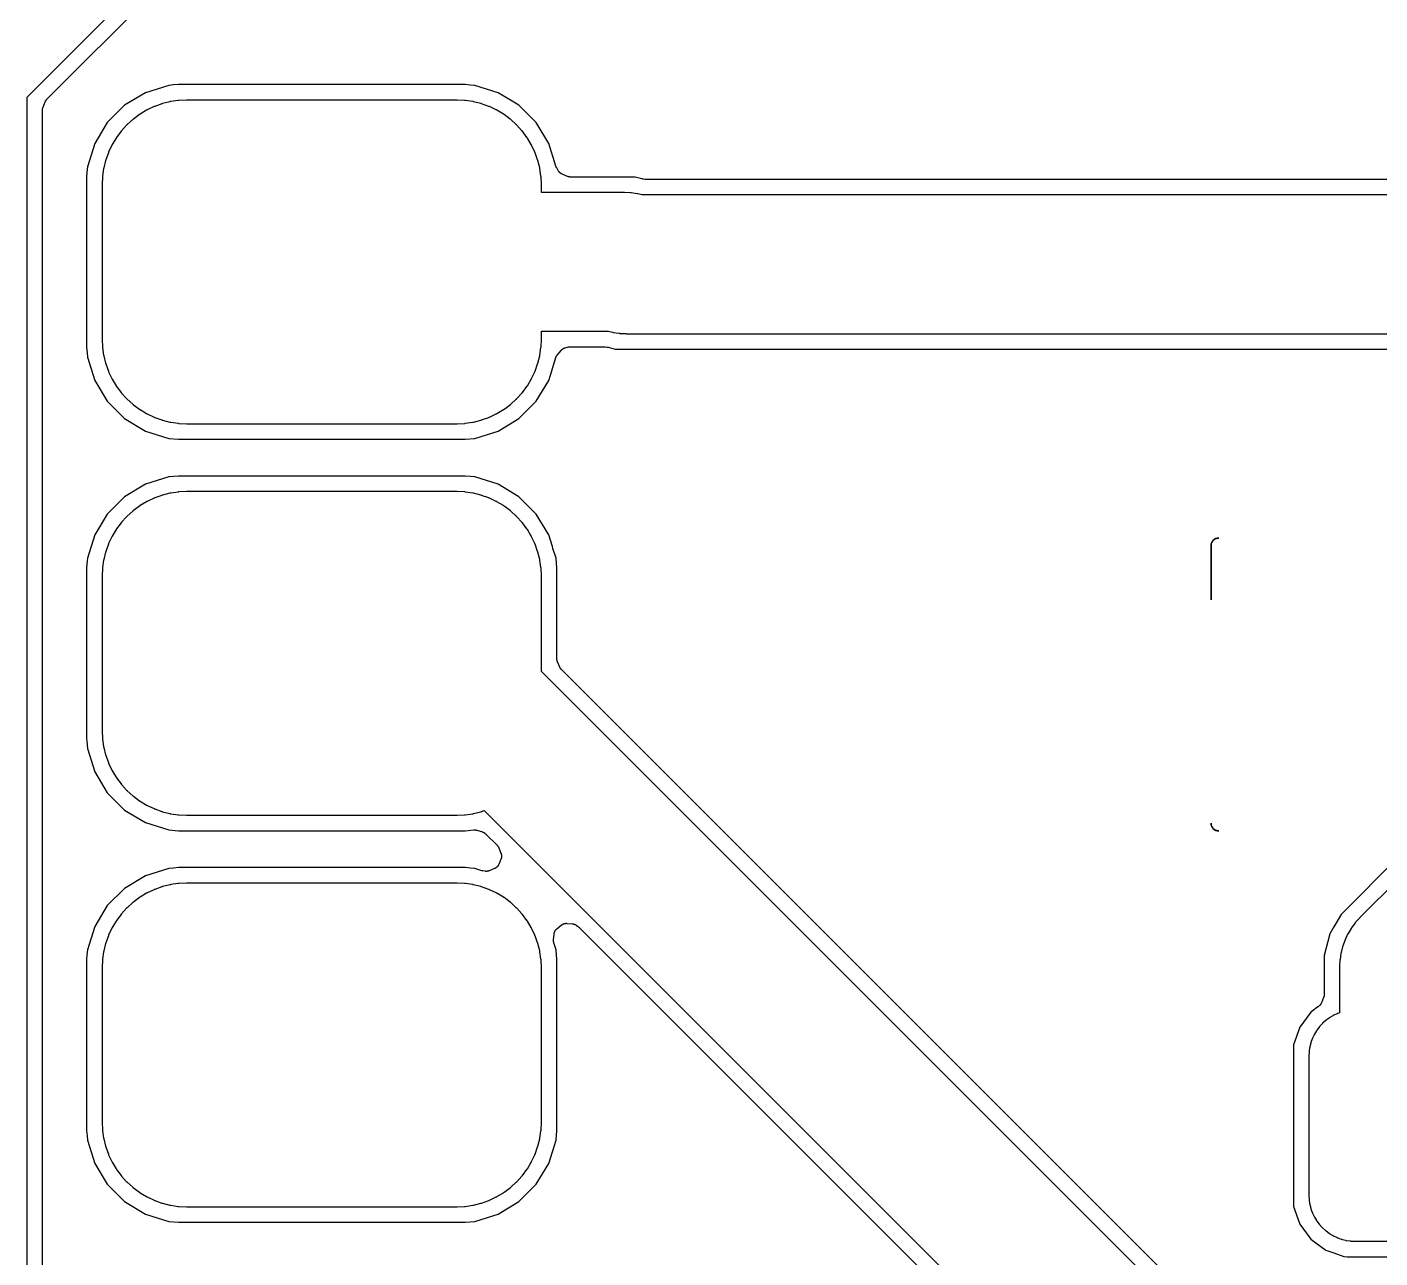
# Model space of a CAD drawing. Header units: metres. Extents: x 95.8 to 136.2, y -96.2 to -61.8.
# Drawn here: x 122.37 to 131.15, y -77.82 to -69.84 of the extents above; entities that cross this region are included whole.
import ezdxf

# ---------------------------------------------------------------- set-up
doc = ezdxf.new("R2010")
doc.units = ezdxf.units.M

msp = doc.modelspace()

# ---------------------------------------------------------------- linework, layer by layer
for points in [[(122.3702, -92.2695), (122.3702, -70.2905), (125.2703, -67.3903)], [(122.4705, -92.187), (122.4705, -70.373), (122.4705, -70.3718), (122.4706, -70.3706), (122.4706, -70.3694), (122.4707, -70.3681), (122.4709, -70.3669), (122.471, -70.3657), (122.4712, -70.3645), (122.4715, -70.3633), (122.4717, -70.3621), (122.472, -70.3609), (122.4723, -70.3597), (122.4727, -70.3585), (122.473, -70.3573), (122.4734, -70.3562), (122.4739, -70.355), (122.4743, -70.3539), (122.4887, -70.3192), (122.4891, -70.3181), (122.4897, -70.317), (122.4902, -70.3159), (122.4908, -70.3148), (122.4913, -70.3137), (122.492, -70.3127), (122.4926, -70.3116), (122.4933, -70.3106), (122.494, -70.3096), (122.4947, -70.3086), (122.4954, -70.3076), (122.4962, -70.3067), (122.497, -70.3057), (122.4978, -70.3048), (122.4986, -70.3039), (122.4995, -70.303), (123.849, -68.9535)], [(131.7439, -70.8235), (126.3855, -70.8235), (126.3841, -70.8235), (126.3828, -70.8234), (126.3815, -70.8233), (126.3802, -70.8232), (126.3789, -70.8231), (126.3662, -70.8214), (126.365, -70.8212), (126.3637, -70.821), (126.3624, -70.8207), (126.3611, -70.8204), (126.3598, -70.8201), (126.349, -70.8172), (126.3146, -70.808), (126.1601, -70.808), (126.16, -70.808), (125.8951, -70.808), (125.8938, -70.808), (125.8926, -70.8079), (125.8914, -70.8079), (125.8902, -70.8078), (125.8889, -70.8076), (125.8877, -70.8075), (125.8865, -70.8073), (125.8853, -70.807), (125.8841, -70.8068), (125.8829, -70.8065), (125.8817, -70.8062), (125.8805, -70.8058), (125.8794, -70.8055), (125.8782, -70.8051), (125.8771, -70.8046), (125.8759, -70.8042), (125.8413, -70.7898), (125.8402, -70.7894), (125.839, -70.7889), (125.838, -70.7883), (125.8369, -70.7878), (125.8358, -70.7872), (125.8347, -70.7866), (125.8337, -70.7859), (125.8327, -70.7853), (125.8317, -70.7846), (125.8307, -70.7839), (125.8297, -70.7831), (125.8288, -70.7824), (125.8278, -70.7816), (125.8269, -70.7808), (125.826, -70.7799), (125.8251, -70.7791), (125.8243, -70.7782), (125.8235, -70.7773), (125.8226, -70.7764), (125.8219, -70.7755), (125.8211, -70.7745), (125.8203, -70.7736), (125.8196, -70.7726), (125.8189, -70.7716), (125.8183, -70.7706), (125.8176, -70.7695), (125.8055, -70.7494), (125.8049, -70.7484), (125.8043, -70.7473), (125.8037, -70.7463), (125.8032, -70.7452), (125.8027, -70.7441), (125.8022, -70.743), (125.8017, -70.7419), (125.8013, -70.7407), (125.8009, -70.7396), (125.8005, -70.7385), (125.7541, -70.5896), (125.6724, -70.4544), (125.5607, -70.3427), (125.4255, -70.2609), (125.274, -70.2137), (125.2472, -70.2113), (125.2109, -70.208), (123.3523, -70.208), (123.3192, -70.211), (123.2892, -70.2137), (123.1377, -70.2609), (123.0025, -70.3427), (122.8908, -70.4544), (122.809, -70.5896), (122.7618, -70.7411), (122.7604, -70.7569), (122.7561, -70.8042)], [(131.826, -70.9238), (126.3575, -70.9238), (126.3323, -70.9175), (126.3311, -70.9172), (126.3299, -70.917), (126.3287, -70.9167), (126.3275, -70.9165), (126.2887, -70.9108), (126.2874, -70.9106), (126.2862, -70.9105), (126.285, -70.9104), (126.2838, -70.9103), (126.2446, -70.9084), (126.2433, -70.9083), (126.2421, -70.9083), (125.7066, -70.9083), (125.7066, -70.8585), (125.7066, -70.8573), (125.7065, -70.856), (125.7041, -70.807), (125.7041, -70.8058), (125.704, -70.8046), (125.7038, -70.8034), (125.7037, -70.8022), (125.6965, -70.7536), (125.6963, -70.7524), (125.696, -70.7512), (125.6958, -70.75), (125.6955, -70.7488), (125.6836, -70.7012), (125.6833, -70.7), (125.6829, -70.6988), (125.6825, -70.6977), (125.6821, -70.6965), (125.6656, -70.6503), (125.6652, -70.6492), (125.6647, -70.648), (125.6643, -70.6469), (125.6637, -70.6458), (125.6428, -70.6014), (125.6422, -70.6003), (125.6417, -70.5992), (125.6411, -70.5982), (125.6404, -70.5971), (125.6152, -70.555), (125.6146, -70.554), (125.6139, -70.5529), (125.6132, -70.5519), (125.6125, -70.5509), (125.5833, -70.5115), (125.5825, -70.5105), (125.5818, -70.5096), (125.581, -70.5086), (125.5802, -70.5077), (125.5472, -70.4714), (125.5464, -70.4705), (125.5455, -70.4696), (125.5446, -70.4687), (125.5437, -70.4679), (125.5074, -70.4349), (125.5065, -70.4341), (125.5055, -70.4333), (125.5046, -70.4326), (125.5036, -70.4318), (125.4642, -70.4026), (125.4632, -70.4019), (125.4622, -70.4012), (125.4611, -70.4005), (125.4601, -70.3999), (125.418, -70.3747), (125.4169, -70.374), (125.4159, -70.3734), (125.4148, -70.3729), (125.4137, -70.3723), (125.3693, -70.3514), (125.3682, -70.3508), (125.3671, -70.3504), (125.3659, -70.3499), (125.3648, -70.3495), (125.3186, -70.333), (125.3174, -70.3326), (125.3163, -70.3322), (125.3151, -70.3318), (125.3139, -70.3315), (125.2663, -70.3196), (125.2651, -70.3193), (125.2639, -70.3191), (125.2627, -70.3188), (125.2615, -70.3186), (125.2129, -70.3114), (125.2117, -70.3113), (125.2105, -70.3111), (125.2093, -70.311), (125.2081, -70.311), (125.1591, -70.3086), (125.1578, -70.3085), (125.1566, -70.3085), (123.4066, -70.3085), (123.4054, -70.3085), (123.4041, -70.3086), (123.3551, -70.311), (123.3539, -70.311), (123.3527, -70.3111), (123.3515, -70.3113), (123.3503, -70.3114), (123.3017, -70.3186), (123.3005, -70.3188), (123.2993, -70.3191), (123.2981, -70.3193), (123.2969, -70.3196), (123.2493, -70.3315), (123.2481, -70.3318), (123.2469, -70.3322), (123.2458, -70.3326), (123.2446, -70.333), (123.1984, -70.3495), (123.1973, -70.3499), (123.1961, -70.3504), (123.195, -70.3508), (123.1939, -70.3514), (123.1495, -70.3723), (123.1484, -70.3729), (123.1473, -70.3734), (123.1463, -70.374), (123.1452, -70.3747), (123.1031, -70.3999), (123.1021, -70.4005), (123.101, -70.4012), (123.1, -70.4019), (123.099, -70.4026), (123.0596, -70.4318), (123.0586, -70.4326), (123.0577, -70.4333), (123.0567, -70.4341), (123.0558, -70.4349), (123.0195, -70.4679), (123.0186, -70.4687), (123.0177, -70.4696), (123.0168, -70.4705), (123.016, -70.4714), (122.983, -70.5077), (122.9822, -70.5086), (122.9814, -70.5096), (122.9807, -70.5105), (122.9799, -70.5115), (122.9507, -70.5509), (122.95, -70.5519), (122.9493, -70.5529), (122.9486, -70.554), (122.948, -70.555), (122.9228, -70.5971), (122.9221, -70.5982), (122.9215, -70.5992), (122.921, -70.6003), (122.9204, -70.6014), (122.8995, -70.6458), (122.8989, -70.6469), (122.8985, -70.648), (122.898, -70.6492), (122.8976, -70.6503), (122.8811, -70.6965), (122.8807, -70.6977), (122.8803, -70.6988), (122.8799, -70.7), (122.8796, -70.7012), (122.8677, -70.7488), (122.8674, -70.75), (122.8672, -70.7512), (122.8669, -70.7524), (122.8667, -70.7536), (122.8595, -70.8022), (122.8594, -70.8034), (122.8592, -70.8046), (122.8591, -70.8058), (122.8591, -70.807), (122.8567, -70.856), (122.8566, -70.8573), (122.8566, -70.8585), (122.8566, -71.8585), (122.8566, -71.8597), (122.8567, -71.861), (122.8591, -71.91), (122.8591, -71.9112), (122.8592, -71.9124), (122.8594, -71.9136), (122.8595, -71.9148)], [(122.7561, -70.8042), (122.7561, -71.9128), (122.7594, -71.9491), (122.7618, -71.9759), (122.809, -72.1274), (122.8908, -72.2626), (123.0025, -72.3743), (123.1377, -72.456), (123.2892, -72.5033), (123.3523, -72.509), (125.2109, -72.509), (125.274, -72.5033), (125.4255, -72.456), (125.5607, -72.3743), (125.6724, -72.2626), (125.7541, -72.1274), (125.765, -72.0925), (125.8005, -71.9785), (125.8009, -71.9774), (125.8013, -71.9762), (125.8018, -71.9751), (125.8022, -71.9739), (125.8027, -71.9728), (125.8032, -71.9717), (125.8038, -71.9706), (125.8044, -71.9695), (125.805, -71.9685), (125.8056, -71.9674), (125.8062, -71.9664), (125.8069, -71.9653), (125.8076, -71.9643), (125.8083, -71.9633), (125.8091, -71.9624), (125.8099, -71.9614), (125.8339, -71.9326), (125.8347, -71.9317), (125.8355, -71.9308), (125.8363, -71.9299), (125.8372, -71.929), (125.8381, -71.9282), (125.839, -71.9273), (125.8399, -71.9265), (125.8408, -71.9258), (125.8418, -71.925), (125.8427, -71.9243), (125.8437, -71.9236), (125.8448, -71.9229), (125.8458, -71.9222), (125.8468, -71.9216), (125.8479, -71.921), (125.8489, -71.9204), (125.85, -71.9198), (125.8511, -71.9193), (125.8522, -71.9188), (125.8534, -71.9183), (125.8545, -71.9179), (125.8556, -71.9175), (125.8568, -71.9171), (125.858, -71.9167), (125.8591, -71.9164), (125.8603, -71.9161), (125.8831, -71.9105), (125.8843, -71.9102), (125.8855, -71.9099), (125.8866, -71.9097), (125.8878, -71.9095), (125.889, -71.9094), (125.8902, -71.9092), (125.8914, -71.9091), (125.8926, -71.9091), (125.8939, -71.909), (125.8951, -71.909), (126.1142, -71.909), (126.1156, -71.909), (126.1169, -71.9091), (126.1182, -71.9092), (126.1195, -71.9093), (126.1208, -71.9094), (126.1335, -71.9111), (126.1348, -71.9113), (126.136, -71.9115), (126.1373, -71.9118), (126.1386, -71.9121), (126.1399, -71.9124), (126.1851, -71.9245), (131.557, -71.9245)], [(122.8595, -71.9148), (122.8667, -71.9634), (122.8669, -71.9646), (122.8672, -71.9658), (122.8674, -71.967), (122.8677, -71.9682), (122.8796, -72.0158), (122.8799, -72.017), (122.8803, -72.0182), (122.8807, -72.0193), (122.8811, -72.0205), (122.8976, -72.0667), (122.898, -72.0678), (122.8985, -72.069), (122.8989, -72.0701), (122.8995, -72.0712), (122.9204, -72.1156), (122.921, -72.1167), (122.9215, -72.1178), (122.9221, -72.1188), (122.9228, -72.1199), (122.948, -72.162), (122.9486, -72.163), (122.9493, -72.1641), (122.95, -72.1651), (122.9507, -72.1661), (122.9799, -72.2055), (122.9807, -72.2065), (122.9814, -72.2074), (122.9822, -72.2084), (122.983, -72.2093), (123.016, -72.2456), (123.0168, -72.2465), (123.0177, -72.2474), (123.0186, -72.2483), (123.0195, -72.2491), (123.0558, -72.2821), (123.0567, -72.2829), (123.0577, -72.2837), (123.0586, -72.2844), (123.0596, -72.2852), (123.099, -72.3144), (123.1, -72.3151), (123.101, -72.3158), (123.1021, -72.3165), (123.1031, -72.3171), (123.1452, -72.3423), (123.1463, -72.343), (123.1473, -72.3436), (123.1484, -72.3441), (123.1495, -72.3447), (123.1939, -72.3656), (123.195, -72.3662), (123.1961, -72.3666), (123.1973, -72.3671), (123.1984, -72.3675), (123.2446, -72.384), (123.2458, -72.3844), (123.2469, -72.3848), (123.2481, -72.3852), (123.2493, -72.3855), (123.2969, -72.3974), (123.2981, -72.3977), (123.2993, -72.3979), (123.3005, -72.3982), (123.3017, -72.3984), (123.3503, -72.4056), (123.3515, -72.4057), (123.3527, -72.4059), (123.3539, -72.406), (123.3551, -72.406), (123.4041, -72.4084), (123.4054, -72.4085), (123.4066, -72.4085), (125.1566, -72.4085), (125.1578, -72.4085), (125.1591, -72.4084), (125.2081, -72.406), (125.2093, -72.406), (125.2105, -72.4059), (125.2117, -72.4057), (125.2129, -72.4056), (125.2615, -72.3984), (125.2627, -72.3982), (125.2639, -72.3979), (125.2651, -72.3977), (125.2663, -72.3974), (125.3139, -72.3855), (125.3151, -72.3852), (125.3163, -72.3848), (125.3174, -72.3844), (125.3186, -72.384), (125.3648, -72.3675), (125.3659, -72.3671), (125.3671, -72.3666), (125.3682, -72.3662), (125.3693, -72.3656), (125.4137, -72.3447), (125.4148, -72.3441), (125.4159, -72.3436), (125.4169, -72.343), (125.418, -72.3423), (125.4601, -72.3171), (125.4611, -72.3165), (125.4622, -72.3158), (125.4632, -72.3151), (125.4642, -72.3144), (125.5036, -72.2852), (125.5046, -72.2844), (125.5055, -72.2837), (125.5065, -72.2829), (125.5074, -72.2821), (125.5437, -72.2491), (125.5446, -72.2483), (125.5455, -72.2474), (125.5464, -72.2465), (125.5472, -72.2456), (125.5802, -72.2093), (125.581, -72.2084), (125.5818, -72.2074), (125.5825, -72.2065), (125.5833, -72.2055), (125.6125, -72.1661), (125.6132, -72.1651), (125.6139, -72.1641), (125.6146, -72.163), (125.6152, -72.162), (125.6404, -72.1199), (125.6411, -72.1188), (125.6417, -72.1178), (125.6422, -72.1167), (125.6428, -72.1156), (125.6637, -72.0712), (125.6643, -72.0701), (125.6647, -72.069), (125.6652, -72.0678), (125.6656, -72.0667), (125.6821, -72.0205), (125.6825, -72.0193), (125.6829, -72.0182), (125.6833, -72.017), (125.6836, -72.0158), (125.6955, -71.9682), (125.6958, -71.967), (125.696, -71.9658), (125.6963, -71.9646), (125.6965, -71.9634), (125.7037, -71.9148), (125.7038, -71.9136), (125.704, -71.9124), (125.7041, -71.9112), (125.7041, -71.91), (125.7065, -71.861), (125.7066, -71.8597), (125.7066, -71.8585), (125.7066, -71.8087), (126.1422, -71.8087), (126.1674, -71.815), (126.1686, -71.8153), (126.1698, -71.8155), (126.171, -71.8158), (126.1722, -71.816), (126.211, -71.8217), (126.2123, -71.8219), (126.2135, -71.822), (126.2147, -71.8221), (126.2159, -71.8222), (126.2551, -71.8241), (126.2564, -71.8242), (126.2576, -71.8242), (131.6395, -71.8242)], [(131.0905, -79.258), (125.8361, -74.0036), (125.8352, -74.0027), (125.8344, -74.0018), (125.8336, -74.0009), (125.8328, -73.9999), (125.832, -73.999), (125.8313, -73.998), (125.8306, -73.997), (125.8299, -73.996), (125.8292, -73.995), (125.8286, -73.9939), (125.8279, -73.9929), (125.8274, -73.9918), (125.8268, -73.9907), (125.8263, -73.9896), (125.8257, -73.9885), (125.8253, -73.9874), (125.8109, -73.9527), (125.8105, -73.9516), (125.81, -73.9504), (125.8096, -73.9493), (125.8093, -73.9481), (125.8089, -73.9469), (125.8086, -73.9457), (125.8083, -73.9445), (125.8081, -73.9433), (125.8078, -73.9421), (125.8076, -73.9409), (125.8075, -73.9397), (125.8073, -73.9385), (125.8072, -73.9372), (125.8072, -73.936), (125.8071, -73.9348), (125.8071, -73.9336), (125.8071, -73.3442), (125.8014, -73.2811), (125.7815, -73.2172), (125.7777, -73.205), (125.7541, -73.1296), (125.6724, -72.9944), (125.5607, -72.8827), (125.4255, -72.8009), (125.274, -72.7537), (125.2472, -72.7513), (125.2109, -72.748), (123.3523, -72.748), (123.3192, -72.751), (123.2892, -72.7537), (123.1377, -72.8009), (123.0025, -72.8827), (122.8908, -72.9944), (122.809, -73.1296), (122.7618, -73.2811), (122.7604, -73.2969), (122.7561, -73.3442)], [(130.9683, -79.2777), (125.7066, -74.0159), (125.7066, -73.3985), (125.7066, -73.3973), (125.7065, -73.396), (125.7041, -73.347), (125.7041, -73.3458), (125.704, -73.3446), (125.7038, -73.3434), (125.7037, -73.3422), (125.6965, -73.2936), (125.6963, -73.2924), (125.696, -73.2912), (125.6958, -73.29), (125.6955, -73.2888), (125.6836, -73.2412), (125.6833, -73.24), (125.6829, -73.2388), (125.6825, -73.2377), (125.6821, -73.2365), (125.6656, -73.1903), (125.6652, -73.1892), (125.6647, -73.188), (125.6643, -73.1869), (125.6637, -73.1858), (125.6428, -73.1414), (125.6422, -73.1403), (125.6417, -73.1392), (125.6411, -73.1382), (125.6404, -73.1371), (125.6152, -73.095), (125.6146, -73.094), (125.6139, -73.0929), (125.6132, -73.0919), (125.6125, -73.0909), (125.5833, -73.0515), (125.5825, -73.0505), (125.5818, -73.0496), (125.581, -73.0486), (125.5802, -73.0477), (125.5472, -73.0114), (125.5464, -73.0105), (125.5455, -73.0096), (125.5446, -73.0087), (125.5437, -73.0079), (125.5074, -72.9749), (125.5065, -72.9741), (125.5055, -72.9733), (125.5046, -72.9726), (125.5036, -72.9718), (125.4642, -72.9426), (125.4632, -72.9419), (125.4622, -72.9412), (125.4611, -72.9405), (125.4601, -72.9399), (125.418, -72.9147), (125.4169, -72.914), (125.4159, -72.9134), (125.4148, -72.9129), (125.4137, -72.9123), (125.3693, -72.8914), (125.3682, -72.8908), (125.3671, -72.8904), (125.3659, -72.8899), (125.3648, -72.8895), (125.3186, -72.873), (125.3174, -72.8726), (125.3163, -72.8722), (125.3151, -72.8718), (125.3139, -72.8715), (125.2663, -72.8596), (125.2651, -72.8593), (125.2639, -72.8591), (125.2627, -72.8588), (125.2615, -72.8586), (125.2129, -72.8514), (125.2117, -72.8513), (125.2105, -72.8511), (125.2093, -72.851), (125.2081, -72.851), (125.1591, -72.8486), (125.1578, -72.8485), (125.1566, -72.8485), (123.4066, -72.8485), (123.4054, -72.8485), (123.4041, -72.8486), (123.3551, -72.851), (123.3539, -72.851), (123.3527, -72.8511), (123.3515, -72.8513), (123.3503, -72.8514), (123.3017, -72.8586), (123.3005, -72.8588), (123.2993, -72.8591), (123.2981, -72.8593), (123.2969, -72.8596), (123.2493, -72.8715), (123.2481, -72.8718), (123.2469, -72.8722), (123.2458, -72.8726), (123.2446, -72.873), (123.1984, -72.8895), (123.1973, -72.8899), (123.1961, -72.8904), (123.195, -72.8908), (123.1939, -72.8914), (123.1495, -72.9123), (123.1484, -72.9129), (123.1473, -72.9134), (123.1463, -72.914), (123.1452, -72.9147), (123.1031, -72.9399), (123.1021, -72.9405), (123.101, -72.9412), (123.1, -72.9419), (123.099, -72.9426), (123.0596, -72.9718), (123.0586, -72.9726), (123.0577, -72.9733), (123.0567, -72.9741), (123.0558, -72.9749), (123.0195, -73.0079), (123.0186, -73.0087), (123.0177, -73.0096), (123.0168, -73.0105), (123.016, -73.0114), (122.983, -73.0477), (122.9822, -73.0486), (122.9814, -73.0496), (122.9807, -73.0505), (122.9799, -73.0515), (122.9507, -73.0909), (122.95, -73.0919), (122.9493, -73.0929), (122.9486, -73.094), (122.948, -73.095), (122.9228, -73.1371), (122.9221, -73.1382), (122.9215, -73.1392), (122.921, -73.1403), (122.9204, -73.1414), (122.8995, -73.1858), (122.8989, -73.1869), (122.8985, -73.188), (122.898, -73.1892), (122.8976, -73.1903), (122.8811, -73.2365), (122.8807, -73.2377), (122.8803, -73.2388), (122.8799, -73.24), (122.8796, -73.2412), (122.8677, -73.2888), (122.8674, -73.29), (122.8672, -73.2912), (122.8669, -73.2924), (122.8667, -73.2936), (122.8595, -73.3422), (122.8594, -73.3434), (122.8592, -73.3446), (122.8591, -73.3458), (122.8591, -73.347), (122.8567, -73.396), (122.8566, -73.3973), (122.8566, -73.3985), (122.8566, -74.3985), (122.8566, -74.3997), (122.8567, -74.401), (122.8591, -74.45), (122.8591, -74.4512), (122.8592, -74.4524), (122.8594, -74.4536), (122.8595, -74.4548)], [(130.051, -73.1902), (130.0512, -73.189), (130.0515, -73.1879), (130.0518, -73.1867), (130.0522, -73.1855), (130.0525, -73.1843), (130.0529, -73.1832), (130.0534, -73.182), (130.0538, -73.1809), (130.0543, -73.1797), (130.0548, -73.1786), (130.0553, -73.1775), (130.0559, -73.1764), (130.0565, -73.1754), (130.0571, -73.1743), (130.0578, -73.1733), (130.0584, -73.1722), (130.0591, -73.1712), (130.0598, -73.1702), (130.0606, -73.1692), (130.0613, -73.1683), (130.0621, -73.1673), (130.063, -73.1664), (130.0638, -73.1655), (130.0646, -73.1646), (130.0655, -73.1638), (130.0664, -73.163), (130.0673, -73.1621), (130.0683, -73.1613), (130.0692, -73.1606), (130.0702, -73.1598), (130.0712, -73.1591), (130.0722, -73.1584), (130.0733, -73.1578), (130.0743, -73.1571), (130.0754, -73.1565), (130.0764, -73.1559), (130.0775, -73.1553), (130.0786, -73.1548), (130.0797, -73.1543), (130.0809, -73.1538), (130.082, -73.1534), (130.0832, -73.1529), (130.0843, -73.1525), (130.0855, -73.1522), (130.0867, -73.1518), (130.0879, -73.1515), (130.089, -73.1512), (130.0902, -73.151), (130.0805, -73.1529), (130.064, -73.164), (130.0529, -73.1805), (130.051, -73.1902)], [(130.0903, -73.1509), (130.0915, -73.1507), (130.0927, -73.1505), (130.0939, -73.1504), (130.0951, -73.1502), (130.0963, -73.1501), (130.0975, -73.1501), (130.0988, -73.15), (130.1, -73.15), (130.1, -73.15), (130.0951, -73.15), (130.0903, -73.1509)], [(130.051, -73.1902), (130.05, -73.1951), (130.05, -73.55), (130.05, -73.55), (130.05, -73.2), (130.05, -73.1988), (130.0501, -73.1975), (130.0501, -73.1963), (130.0502, -73.1951), (130.0504, -73.1939), (130.0505, -73.1927), (130.0507, -73.1915), (130.051, -73.1902)], [(122.7561, -73.3442), (122.7561, -74.4528), (122.7573, -74.4662), (122.7618, -74.5159), (122.809, -74.6674), (122.8908, -74.8026), (123.0025, -74.9143), (123.1377, -74.996), (123.2892, -75.0433), (123.3523, -75.049), (125.2109, -75.049), (125.2688, -75.0437), (125.2701, -75.0436), (125.2713, -75.0436), (125.2725, -75.0435), (125.2737, -75.0435), (125.275, -75.0436), (125.2762, -75.0436), (125.2774, -75.0437), (125.2786, -75.0438), (125.2799, -75.044), (125.2811, -75.0441), (125.2823, -75.0443), (125.2835, -75.0446), (125.2847, -75.0448), (125.2859, -75.0451), (125.2871, -75.0454), (125.2882, -75.0458), (125.324, -75.057), (125.3252, -75.0573), (125.3264, -75.0577), (125.3275, -75.0582), (125.3286, -75.0586), (125.3297, -75.0591), (125.3308, -75.0596), (125.3319, -75.0602), (125.333, -75.0607), (125.3341, -75.0613), (125.3351, -75.0619), (125.3361, -75.0626), (125.3372, -75.0633), (125.3382, -75.064), (125.3391, -75.0647), (125.3401, -75.0654), (125.3411, -75.0662), (125.342, -75.067), (125.3429, -75.0678), (125.3462, -75.0708), (125.347, -75.0715), (125.3478, -75.0723), (125.4188, -75.1433), (125.4197, -75.1442), (125.4205, -75.1451), (125.4213, -75.146), (125.4221, -75.147), (125.4229, -75.1479), (125.4236, -75.1489), (125.4243, -75.1499), (125.425, -75.1509), (125.4257, -75.152), (125.4264, -75.153), (125.427, -75.1541), (125.4276, -75.1551), (125.4281, -75.1562), (125.4287, -75.1573), (125.4292, -75.1584), (125.4297, -75.1596), (125.444, -75.1942), (125.4445, -75.1954), (125.4449, -75.1965), (125.4453, -75.1977), (125.4457, -75.1988), (125.446, -75.2), (125.4463, -75.2012), (125.4466, -75.2024), (125.4469, -75.2036), (125.4471, -75.2048), (125.4473, -75.206), (125.4474, -75.2072), (125.4476, -75.2085), (125.4477, -75.2097), (125.4478, -75.2109), (125.4478, -75.2121), (125.4478, -75.2134), (125.4478, -75.2146), (125.4478, -75.2158), (125.4477, -75.217), (125.4476, -75.2183), (125.4474, -75.2195), (125.4473, -75.2207), (125.4471, -75.2219), (125.4469, -75.2231), (125.4466, -75.2243), (125.4463, -75.2255), (125.446, -75.2267), (125.4457, -75.2279), (125.4453, -75.229), (125.4449, -75.2302), (125.4445, -75.2313), (125.444, -75.2325), (125.4297, -75.2671), (125.4292, -75.2683), (125.4287, -75.2694), (125.4281, -75.2705), (125.4276, -75.2716), (125.427, -75.2726), (125.4264, -75.2737), (125.4257, -75.2747), (125.425, -75.2758), (125.4243, -75.2768), (125.4236, -75.2778), (125.4229, -75.2788), (125.4221, -75.2797), (125.4213, -75.2807), (125.4205, -75.2816), (125.4197, -75.2825), (125.4188, -75.2834), (125.4179, -75.2842), (125.417, -75.285), (125.4161, -75.2859), (125.4152, -75.2867), (125.4142, -75.2874), (125.4133, -75.2882), (125.4123, -75.2889), (125.4112, -75.2896), (125.4102, -75.2902), (125.4092, -75.2909), (125.4081, -75.2915), (125.407, -75.2921), (125.4059, -75.2927), (125.4048, -75.2932), (125.4037, -75.2937), (125.4026, -75.2942), (125.368, -75.3085), (125.3668, -75.309), (125.3656, -75.3094), (125.3645, -75.3098), (125.3633, -75.3102), (125.3621, -75.3106), (125.3609, -75.3109), (125.3597, -75.3112), (125.3585, -75.3114), (125.3573, -75.3116), (125.3561, -75.3118), (125.3548, -75.312), (125.3536, -75.3121), (125.3524, -75.3122), (125.3512, -75.3123), (125.3499, -75.3123), (125.3487, -75.3124), (125.3474, -75.3123), (125.3462, -75.3123), (125.345, -75.3122), (125.3437, -75.3121), (125.3425, -75.312), (125.3413, -75.3118), (125.3267, -75.3096), (125.3255, -75.3094), (125.3242, -75.3091), (125.323, -75.3089), (125.3218, -75.3086), (125.3206, -75.3082), (125.3194, -75.3079), (125.274, -75.2937), (125.2472, -75.2913), (125.2109, -75.288), (123.3523, -75.288), (123.3192, -75.291), (123.2892, -75.2937), (123.1377, -75.3409), (123.0025, -75.4227), (122.8908, -75.5344), (122.809, -75.6696), (122.7618, -75.8211), (122.7588, -75.8543), (122.7561, -75.8842), (122.7561, -76.9928), (122.7594, -77.0291), (122.7618, -77.0559), (122.809, -77.2074), (122.8908, -77.3426), (123.0025, -77.4543), (123.1377, -77.536), (123.2892, -77.5833), (123.3523, -77.589), (125.2109, -77.589), (125.274, -77.5833), (125.4255, -77.536), (125.5607, -77.4543), (125.6724, -77.3426), (125.7541, -77.2074), (125.8014, -77.0559), (125.8071, -76.9928), (125.8071, -75.8842), (125.8014, -75.8211), (125.7872, -75.7757), (125.7869, -75.7746), (125.7866, -75.7734), (125.7863, -75.7722), (125.786, -75.771), (125.7858, -75.7698), (125.7856, -75.7686), (125.7854, -75.7673), (125.7852, -75.7661), (125.7851, -75.7649), (125.785, -75.7637), (125.785, -75.7625), (125.785, -75.7612), (125.785, -75.76), (125.785, -75.7588), (125.7851, -75.7576), (125.7852, -75.7563), (125.7886, -75.719), (125.7887, -75.7178), (125.7888, -75.7165), (125.789, -75.7153), (125.7892, -75.7141), (125.7895, -75.7129), (125.7898, -75.7117), (125.7901, -75.7105), (125.7904, -75.7094), (125.7908, -75.7082), (125.7912, -75.707), (125.7916, -75.7059), (125.792, -75.7047), (125.7925, -75.7036), (125.793, -75.7025), (125.7935, -75.7014), (125.7941, -75.7003), (125.7947, -75.6992), (125.7953, -75.6981), (125.7959, -75.6971), (125.7966, -75.696), (125.7973, -75.695), (125.798, -75.694), (125.7987, -75.693), (125.7995, -75.6921), (125.8003, -75.6911), (125.8011, -75.6902), (125.8019, -75.6893), (125.8027, -75.6884), (125.8036, -75.6876), (125.8045, -75.6867), (125.8054, -75.6859), (125.8063, -75.6851), (125.8352, -75.6611), (125.8361, -75.6603), (125.8371, -75.6596), (125.8381, -75.6588), (125.8391, -75.6581), (125.8401, -75.6575), (125.8411, -75.6568), (125.8422, -75.6562), (125.8433, -75.6556), (125.8444, -75.655), (125.8455, -75.6545), (125.8466, -75.6539), (125.8477, -75.6534), (125.8488, -75.653), (125.85, -75.6525), (125.8511, -75.6521), (125.8523, -75.6518), (125.8535, -75.6514), (125.8547, -75.6511), (125.8558, -75.6508), (125.857, -75.6505), (125.8582, -75.6503), (125.8595, -75.6501), (125.8607, -75.6499), (125.8619, -75.6498), (125.8631, -75.6497), (125.8643, -75.6496), (125.8656, -75.6495), (125.8668, -75.6495), (125.868, -75.6495), (125.8692, -75.6495), (125.8705, -75.6496), (125.8717, -75.6497), (125.909, -75.6531), (125.9103, -75.6532), (125.9115, -75.6534), (125.9127, -75.6536), (125.9139, -75.6538), (125.9151, -75.654), (125.9164, -75.6543), (125.9175, -75.6546), (125.9187, -75.655), (125.9199, -75.6553), (125.9211, -75.6557), (125.9222, -75.6561), (125.9234, -75.6566), (125.9245, -75.6571), (125.9257, -75.6576), (125.9268, -75.6581), (125.9279, -75.6587), (125.929, -75.6593), (125.93, -75.6599), (125.9311, -75.6605), (125.9321, -75.6612), (125.9331, -75.6619), (125.9342, -75.6626), (125.946, -75.6714), (125.947, -75.6721), (125.948, -75.6729), (125.949, -75.6737), (125.9499, -75.6745), (125.9508, -75.6754), (125.9518, -75.6763), (130.0705, -79.795)], [(122.8595, -74.4548), (122.8667, -74.5034), (122.8669, -74.5046), (122.8672, -74.5058), (122.8674, -74.507), (122.8677, -74.5082), (122.8796, -74.5558), (122.8799, -74.557), (122.8803, -74.5582), (122.8807, -74.5593), (122.8811, -74.5605), (122.8976, -74.6067), (122.898, -74.6078), (122.8985, -74.609), (122.8989, -74.6101), (122.8995, -74.6112), (122.9204, -74.6556), (122.921, -74.6567), (122.9215, -74.6578), (122.9221, -74.6588), (122.9228, -74.6599), (122.948, -74.702), (122.9486, -74.703), (122.9493, -74.7041), (122.95, -74.7051), (122.9507, -74.7061), (122.9799, -74.7455), (122.9807, -74.7465), (122.9814, -74.7474), (122.9822, -74.7484), (122.983, -74.7493), (123.016, -74.7856), (123.0168, -74.7865), (123.0177, -74.7874), (123.0186, -74.7883), (123.0195, -74.7891), (123.0558, -74.8221), (123.0567, -74.8229), (123.0577, -74.8237), (123.0586, -74.8244), (123.0596, -74.8252), (123.099, -74.8544), (123.1, -74.8551), (123.101, -74.8558), (123.1021, -74.8565), (123.1031, -74.8571), (123.1452, -74.8823), (123.1463, -74.883), (123.1473, -74.8836), (123.1484, -74.8841), (123.1495, -74.8847), (123.1939, -74.9056), (123.195, -74.9062), (123.1961, -74.9066), (123.1973, -74.9071), (123.1984, -74.9075), (123.2446, -74.924), (123.2458, -74.9244), (123.2469, -74.9248), (123.2481, -74.9252), (123.2493, -74.9255), (123.2969, -74.9374), (123.2981, -74.9377), (123.2993, -74.9379), (123.3005, -74.9382), (123.3017, -74.9384), (123.3503, -74.9456), (123.3515, -74.9457), (123.3527, -74.9459), (123.3539, -74.946), (123.3551, -74.946), (123.4041, -74.9484), (123.4054, -74.9485), (123.4066, -74.9485), (125.1566, -74.9485), (125.1578, -74.9485), (125.1591, -74.9484), (125.2081, -74.946), (125.2093, -74.946), (125.2105, -74.9459), (125.2117, -74.9457), (125.2129, -74.9456), (125.2615, -74.9384), (125.2627, -74.9382), (125.2639, -74.9379), (125.2651, -74.9377), (125.2663, -74.9374), (125.3139, -74.9255), (125.3151, -74.9252), (125.3163, -74.9248), (125.3174, -74.9244), (125.3186, -74.924), (125.3354, -74.918), (130.1998, -79.7825)], [(130.05, -75.0001), (130.05, -75.0049), (130.0509, -75.0097), (130.0507, -75.0085), (130.0505, -75.0073), (130.0504, -75.0061), (130.0502, -75.0049), (130.0501, -75.0037), (130.0501, -75.0025), (130.05, -75.0012), (130.05, -75.0001)], [(130.051, -75.0098), (130.0529, -75.0195), (130.064, -75.036), (130.0805, -75.0471), (130.0902, -75.049), (130.089, -75.0488), (130.0879, -75.0485), (130.0867, -75.0482), (130.0855, -75.0478), (130.0843, -75.0475), (130.0832, -75.0471), (130.082, -75.0466), (130.0809, -75.0462), (130.0797, -75.0457), (130.0786, -75.0452), (130.0775, -75.0447), (130.0764, -75.0441), (130.0754, -75.0435), (130.0743, -75.0429), (130.0733, -75.0422), (130.0722, -75.0416), (130.0712, -75.0409), (130.0702, -75.0402), (130.0692, -75.0394), (130.0683, -75.0387), (130.0673, -75.0379), (130.0664, -75.037), (130.0655, -75.0362), (130.0646, -75.0354), (130.0638, -75.0345), (130.063, -75.0336), (130.0621, -75.0327), (130.0613, -75.0317), (130.0606, -75.0308), (130.0598, -75.0298), (130.0591, -75.0288), (130.0584, -75.0278), (130.0578, -75.0267), (130.0571, -75.0257), (130.0565, -75.0246), (130.0559, -75.0236), (130.0553, -75.0225), (130.0548, -75.0214), (130.0543, -75.0203), (130.0538, -75.0191), (130.0534, -75.018), (130.0529, -75.0168), (130.0525, -75.0157), (130.0522, -75.0145), (130.0518, -75.0133), (130.0515, -75.0121), (130.0512, -75.011), (130.051, -75.0098)], [(130.0903, -75.0491), (130.0951, -75.05), (130.0999, -75.05), (130.0988, -75.05), (130.0975, -75.0499), (130.0963, -75.0499), (130.0951, -75.0498), (130.0939, -75.0496), (130.0927, -75.0495), (130.0915, -75.0493), (130.0903, -75.0491)], [(131.2665, -75.219), (130.8935, -75.592), (130.8467, -75.6731), (130.821, -75.7175), (130.7835, -75.8575), (130.7835, -76.0129), (130.7835, -76.013), (130.7835, -76.1122), (130.7835, -76.1135), (130.7834, -76.1147), (130.7834, -76.1159), (130.7833, -76.1171), (130.7831, -76.1184), (130.783, -76.1196), (130.7828, -76.1208), (130.7825, -76.122), (130.7823, -76.1232), (130.782, -76.1244), (130.7817, -76.1256), (130.7813, -76.1267), (130.781, -76.1279), (130.7806, -76.1291), (130.7801, -76.1302), (130.7797, -76.1314), (130.7653, -76.166), (130.7649, -76.1671), (130.7643, -76.1683), (130.7638, -76.1694), (130.7632, -76.1705), (130.7626, -76.1715), (130.762, -76.1726), (130.7614, -76.1736), (130.7607, -76.1747), (130.76, -76.1757), (130.7593, -76.1767), (130.7585, -76.1777), (130.7578, -76.1786), (130.757, -76.1796), (130.7562, -76.1805), (130.7553, -76.1814), (130.7545, -76.1823), (130.7536, -76.1831), (130.7527, -76.184), (130.7518, -76.1848), (130.7462, -76.1896), (130.7453, -76.1904), (130.7443, -76.1911), (130.7433, -76.1919), (130.6976, -76.2256), (130.6259, -76.3227), (130.5856, -76.438), (130.5835, -76.4601), (130.5835, -77.4639), (130.5856, -77.4859), (130.6259, -77.6012), (130.6976, -77.6984), (130.7947, -77.7701), (130.8454, -77.7878), (130.9101, -77.8104), (130.9321, -77.8125), (131.7359, -77.8125)], [(131.2697, -75.3577), (131.0157, -75.6117), (131.0148, -75.6125), (131.014, -75.6134), (130.9876, -75.6425), (130.9868, -75.6435), (130.986, -75.6444), (130.9852, -75.6454), (130.9845, -75.6463), (130.9611, -75.6779), (130.9604, -75.6789), (130.9597, -75.6799), (130.959, -75.6809), (130.9584, -75.682), (130.9382, -75.7156), (130.9376, -75.7167), (130.937, -75.7178), (130.9364, -75.7189), (130.9359, -75.72), (130.9191, -75.7555), (130.9186, -75.7566), (130.9181, -75.7577), (130.9176, -75.7589), (130.9172, -75.76), (130.904, -75.797), (130.9036, -75.7981), (130.9032, -75.7993), (130.9028, -75.8005), (130.9025, -75.8017), (130.893, -75.8398), (130.8927, -75.841), (130.8925, -75.8422), (130.8922, -75.8434), (130.892, -75.8446), (130.8863, -75.8834), (130.8861, -75.8847), (130.886, -75.8859), (130.8859, -75.8871), (130.8858, -75.8883), (130.8839, -75.9275), (130.8838, -75.9288), (130.8838, -75.93), (130.8838, -76.2295), (130.8715, -76.234), (130.8703, -76.2344), (130.8692, -76.2348), (130.8681, -76.2353), (130.867, -76.2358), (130.8448, -76.2463), (130.8437, -76.2469), (130.8426, -76.2474), (130.8415, -76.248), (130.8404, -76.2486), (130.8194, -76.2612), (130.8184, -76.2619), (130.8173, -76.2626), (130.8163, -76.2633), (130.8153, -76.264), (130.7956, -76.2786), (130.7946, -76.2793), (130.7937, -76.2801), (130.7927, -76.2809), (130.7918, -76.2817), (130.7736, -76.2982), (130.7727, -76.299), (130.7719, -76.2999), (130.771, -76.3007), (130.7702, -76.3016), (130.7537, -76.3198), (130.7529, -76.3207), (130.7521, -76.3217), (130.7513, -76.3226), (130.7506, -76.3236), (130.736, -76.3433), (130.7353, -76.3443), (130.7346, -76.3453), (130.7339, -76.3464), (130.7332, -76.3474), (130.7206, -76.3684), (130.72, -76.3695), (130.7194, -76.3706), (130.7189, -76.3717), (130.7183, -76.3728), (130.7078, -76.395), (130.7073, -76.3961), (130.7068, -76.3972), (130.7064, -76.3983), (130.706, -76.3995), (130.6977, -76.4226), (130.6973, -76.4237), (130.6969, -76.4249), (130.6966, -76.4261), (130.6963, -76.4273), (130.6903, -76.4511), (130.69, -76.4523), (130.6898, -76.4535), (130.6895, -76.4547), (130.6893, -76.4559), (130.6857, -76.4802), (130.6856, -76.4814), (130.6854, -76.4826), (130.6853, -76.4838), (130.6853, -76.485), (130.6841, -76.5095), (130.684, -76.5108), (130.684, -76.512), (130.684, -77.412), (130.684, -77.4132), (130.6841, -77.4145), (130.6853, -77.439), (130.6853, -77.4402), (130.6854, -77.4414), (130.6856, -77.4426), (130.6857, -77.4438), (130.6893, -77.4681), (130.6895, -77.4693), (130.6898, -77.4705), (130.69, -77.4717), (130.6903, -77.4729), (130.6963, -77.4967), (130.6966, -77.4979), (130.6969, -77.4991), (130.6973, -77.5003), (130.6977, -77.5014), (130.706, -77.5245), (130.7064, -77.5257), (130.7068, -77.5268), (130.7073, -77.5279), (130.7078, -77.529), (130.7183, -77.5512), (130.7189, -77.5523), (130.7194, -77.5534), (130.72, -77.5545), (130.7206, -77.5556), (130.7332, -77.5766), (130.7339, -77.5776), (130.7346, -77.5787), (130.7353, -77.5797), (130.736, -77.5807), (130.7506, -77.6004), (130.7513, -77.6014), (130.7521, -77.6023), (130.7529, -77.6033), (130.7537, -77.6042), (130.7702, -77.6224), (130.771, -77.6233), (130.7719, -77.6241), (130.7727, -77.625), (130.7736, -77.6258), (130.7918, -77.6423), (130.7927, -77.6431), (130.7937, -77.6439), (130.7946, -77.6447), (130.7956, -77.6454), (130.8153, -77.66), (130.8163, -77.6607), (130.8173, -77.6614), (130.8184, -77.6621), (130.8194, -77.6628), (130.8404, -77.6754), (130.8415, -77.676), (130.8426, -77.6766), (130.8437, -77.6771), (130.8448, -77.6777), (130.867, -77.6882), (130.8681, -77.6887), (130.8692, -77.6892), (130.8703, -77.6896), (130.8715, -77.69), (130.8946, -77.6983), (130.8957, -77.6987), (130.8969, -77.6991), (130.8981, -77.6994), (130.8993, -77.6997), (130.9231, -77.7057), (130.9243, -77.706), (130.9255, -77.7062), (130.9267, -77.7065), (130.9279, -77.7067), (130.9522, -77.7103), (130.9534, -77.7104), (130.9546, -77.7106), (130.9558, -77.7107), (130.957, -77.7107), (130.9815, -77.7119), (130.9828, -77.712), (130.984, -77.712), (131.684, -77.712)], [(122.8595, -76.9948), (122.8667, -77.0434), (122.8669, -77.0446), (122.8672, -77.0458), (122.8674, -77.047), (122.8677, -77.0482), (122.8796, -77.0958), (122.8799, -77.097), (122.8803, -77.0982), (122.8807, -77.0993), (122.8811, -77.1005), (122.8976, -77.1467), (122.898, -77.1478), (122.8985, -77.149), (122.8989, -77.1501), (122.8995, -77.1512), (122.9204, -77.1956), (122.921, -77.1967), (122.9215, -77.1978), (122.9221, -77.1988), (122.9228, -77.1999), (122.948, -77.242), (122.9486, -77.243), (122.9493, -77.2441), (122.95, -77.2451), (122.9507, -77.2461), (122.9799, -77.2855), (122.9807, -77.2865), (122.9814, -77.2874), (122.9822, -77.2884), (122.983, -77.2893), (123.016, -77.3256), (123.0168, -77.3265), (123.0177, -77.3274), (123.0186, -77.3283), (123.0195, -77.3291), (123.0558, -77.3621), (123.0567, -77.3629), (123.0577, -77.3637), (123.0586, -77.3644), (123.0596, -77.3652), (123.099, -77.3944), (123.1, -77.3951), (123.101, -77.3958), (123.1021, -77.3965), (123.1031, -77.3971), (123.1452, -77.4223), (123.1463, -77.423), (123.1473, -77.4236), (123.1484, -77.4241), (123.1495, -77.4247), (123.1939, -77.4456), (123.195, -77.4462), (123.1961, -77.4466), (123.1973, -77.4471), (123.1984, -77.4475), (123.2446, -77.464), (123.2458, -77.4644), (123.2469, -77.4648), (123.2481, -77.4652), (123.2493, -77.4655), (123.2969, -77.4774), (123.2981, -77.4777), (123.2993, -77.4779), (123.3005, -77.4782), (123.3017, -77.4784), (123.3503, -77.4856), (123.3515, -77.4857), (123.3527, -77.4859), (123.3539, -77.486), (123.3551, -77.486), (123.4041, -77.4884), (123.4054, -77.4885), (123.4066, -77.4885), (125.1566, -77.4885), (125.1578, -77.4885), (125.1591, -77.4884), (125.2081, -77.486), (125.2093, -77.486), (125.2105, -77.4859), (125.2117, -77.4857), (125.2129, -77.4856), (125.2615, -77.4784), (125.2627, -77.4782), (125.2639, -77.4779), (125.2651, -77.4777), (125.2663, -77.4774), (125.3139, -77.4655), (125.3151, -77.4652), (125.3163, -77.4648), (125.3174, -77.4644), (125.3186, -77.464), (125.3648, -77.4475), (125.3659, -77.4471), (125.3671, -77.4466), (125.3682, -77.4462), (125.3693, -77.4456), (125.4137, -77.4247), (125.4148, -77.4241), (125.4159, -77.4236), (125.4169, -77.423), (125.418, -77.4223), (125.4601, -77.3971), (125.4611, -77.3965), (125.4622, -77.3958), (125.4632, -77.3951), (125.4642, -77.3944), (125.5036, -77.3652), (125.5046, -77.3644), (125.5055, -77.3637), (125.5065, -77.3629), (125.5074, -77.3621), (125.5437, -77.3291), (125.5446, -77.3283), (125.5455, -77.3274), (125.5464, -77.3265), (125.5472, -77.3256), (125.5802, -77.2893), (125.581, -77.2884), (125.5818, -77.2874), (125.5825, -77.2865), (125.5833, -77.2855), (125.6125, -77.2461), (125.6132, -77.2451), (125.6139, -77.2441), (125.6146, -77.243), (125.6152, -77.242), (125.6404, -77.1999), (125.6411, -77.1988), (125.6417, -77.1978), (125.6422, -77.1967), (125.6428, -77.1956), (125.6637, -77.1512), (125.6643, -77.1501), (125.6647, -77.149), (125.6652, -77.1478), (125.6656, -77.1467), (125.6821, -77.1005), (125.6825, -77.0993), (125.6829, -77.0982), (125.6833, -77.097), (125.6836, -77.0958), (125.6955, -77.0482), (125.6958, -77.047), (125.696, -77.0458), (125.6963, -77.0446), (125.6965, -77.0434), (125.7037, -76.9948), (125.7038, -76.9936), (125.704, -76.9924), (125.7041, -76.9912), (125.7041, -76.99), (125.7065, -76.941), (125.7066, -76.9397), (125.7066, -76.9385), (125.7066, -75.9385), (125.7066, -75.9373), (125.7065, -75.936), (125.7041, -75.887), (125.7041, -75.8858), (125.704, -75.8846), (125.7038, -75.8834), (125.7037, -75.8822), (125.6965, -75.8336), (125.6963, -75.8324), (125.696, -75.8312), (125.6958, -75.83), (125.6955, -75.8288), (125.6836, -75.7812), (125.6833, -75.78), (125.6829, -75.7788), (125.6825, -75.7777), (125.6821, -75.7765), (125.6656, -75.7303), (125.6652, -75.7292), (125.6647, -75.728), (125.6643, -75.7269), (125.6637, -75.7258), (125.6428, -75.6814), (125.6422, -75.6803), (125.6417, -75.6792), (125.6411, -75.6782), (125.6404, -75.6771), (125.6152, -75.635), (125.6146, -75.634), (125.6139, -75.6329), (125.6132, -75.6319), (125.6125, -75.6309), (125.5833, -75.5915), (125.5825, -75.5905), (125.5818, -75.5896), (125.581, -75.5886), (125.5802, -75.5877), (125.5472, -75.5514), (125.5464, -75.5505), (125.5455, -75.5496), (125.5446, -75.5487), (125.5437, -75.5479), (125.5074, -75.5149), (125.5065, -75.5141), (125.5055, -75.5133), (125.5046, -75.5126), (125.5036, -75.5118), (125.4642, -75.4826), (125.4632, -75.4819), (125.4622, -75.4812), (125.4611, -75.4805), (125.4601, -75.4799), (125.418, -75.4547), (125.4169, -75.454), (125.4159, -75.4534), (125.4148, -75.4529), (125.4137, -75.4523), (125.3693, -75.4314), (125.3682, -75.4308), (125.3671, -75.4304), (125.3659, -75.4299), (125.3648, -75.4295), (125.3186, -75.413), (125.3174, -75.4126), (125.3163, -75.4122), (125.3151, -75.4118), (125.3139, -75.4115), (125.2663, -75.3996), (125.2651, -75.3993), (125.2639, -75.3991), (125.2627, -75.3988), (125.2615, -75.3986), (125.2129, -75.3914), (125.2117, -75.3913), (125.2105, -75.3911), (125.2093, -75.391), (125.2081, -75.391), (125.1591, -75.3886), (125.1578, -75.3885), (125.1566, -75.3885), (123.4066, -75.3885), (123.4054, -75.3885), (123.4041, -75.3886), (123.3551, -75.391), (123.3539, -75.391), (123.3527, -75.3911), (123.3515, -75.3913), (123.3503, -75.3914), (123.3017, -75.3986), (123.3005, -75.3988), (123.2993, -75.3991), (123.2981, -75.3993), (123.2969, -75.3996), (123.2493, -75.4115), (123.2481, -75.4118), (123.2469, -75.4122), (123.2458, -75.4126), (123.2446, -75.413), (123.1984, -75.4295), (123.1973, -75.4299), (123.1961, -75.4304), (123.195, -75.4308), (123.1939, -75.4314), (123.1495, -75.4523), (123.1484, -75.4529), (123.1473, -75.4534), (123.1463, -75.454), (123.1452, -75.4547), (123.1031, -75.4799), (123.1021, -75.4805), (123.101, -75.4812), (123.1, -75.4819), (123.099, -75.4826), (123.0596, -75.5118), (123.0586, -75.5126), (123.0577, -75.5133), (123.0567, -75.5141), (123.0558, -75.5149), (123.0195, -75.5479), (123.0186, -75.5487), (123.0177, -75.5496), (123.0168, -75.5505), (123.016, -75.5514), (122.983, -75.5877), (122.9822, -75.5886), (122.9814, -75.5896), (122.9807, -75.5905), (122.9799, -75.5915), (122.9507, -75.6309), (122.95, -75.6319), (122.9493, -75.6329), (122.9486, -75.634), (122.948, -75.635), (122.9228, -75.6771), (122.9221, -75.6782), (122.9215, -75.6792), (122.921, -75.6803), (122.9204, -75.6814), (122.8995, -75.7258), (122.8989, -75.7269), (122.8985, -75.728), (122.898, -75.7292), (122.8976, -75.7303), (122.8811, -75.7765), (122.8807, -75.7777), (122.8803, -75.7788), (122.8799, -75.78), (122.8796, -75.7812), (122.8677, -75.8288), (122.8674, -75.83), (122.8672, -75.8312), (122.8669, -75.8324), (122.8667, -75.8336), (122.8595, -75.8822), (122.8594, -75.8834), (122.8592, -75.8846), (122.8591, -75.8858), (122.8591, -75.887), (122.8567, -75.936), (122.8566, -75.9373), (122.8566, -75.9385), (122.8566, -76.9385), (122.8566, -76.9397), (122.8567, -76.941), (122.8591, -76.99), (122.8591, -76.9912), (122.8592, -76.9924), (122.8594, -76.9936), (122.8595, -76.9948)]]:
    msp.add_lwpolyline(points)

doc.saveas('drawing.dxf')
